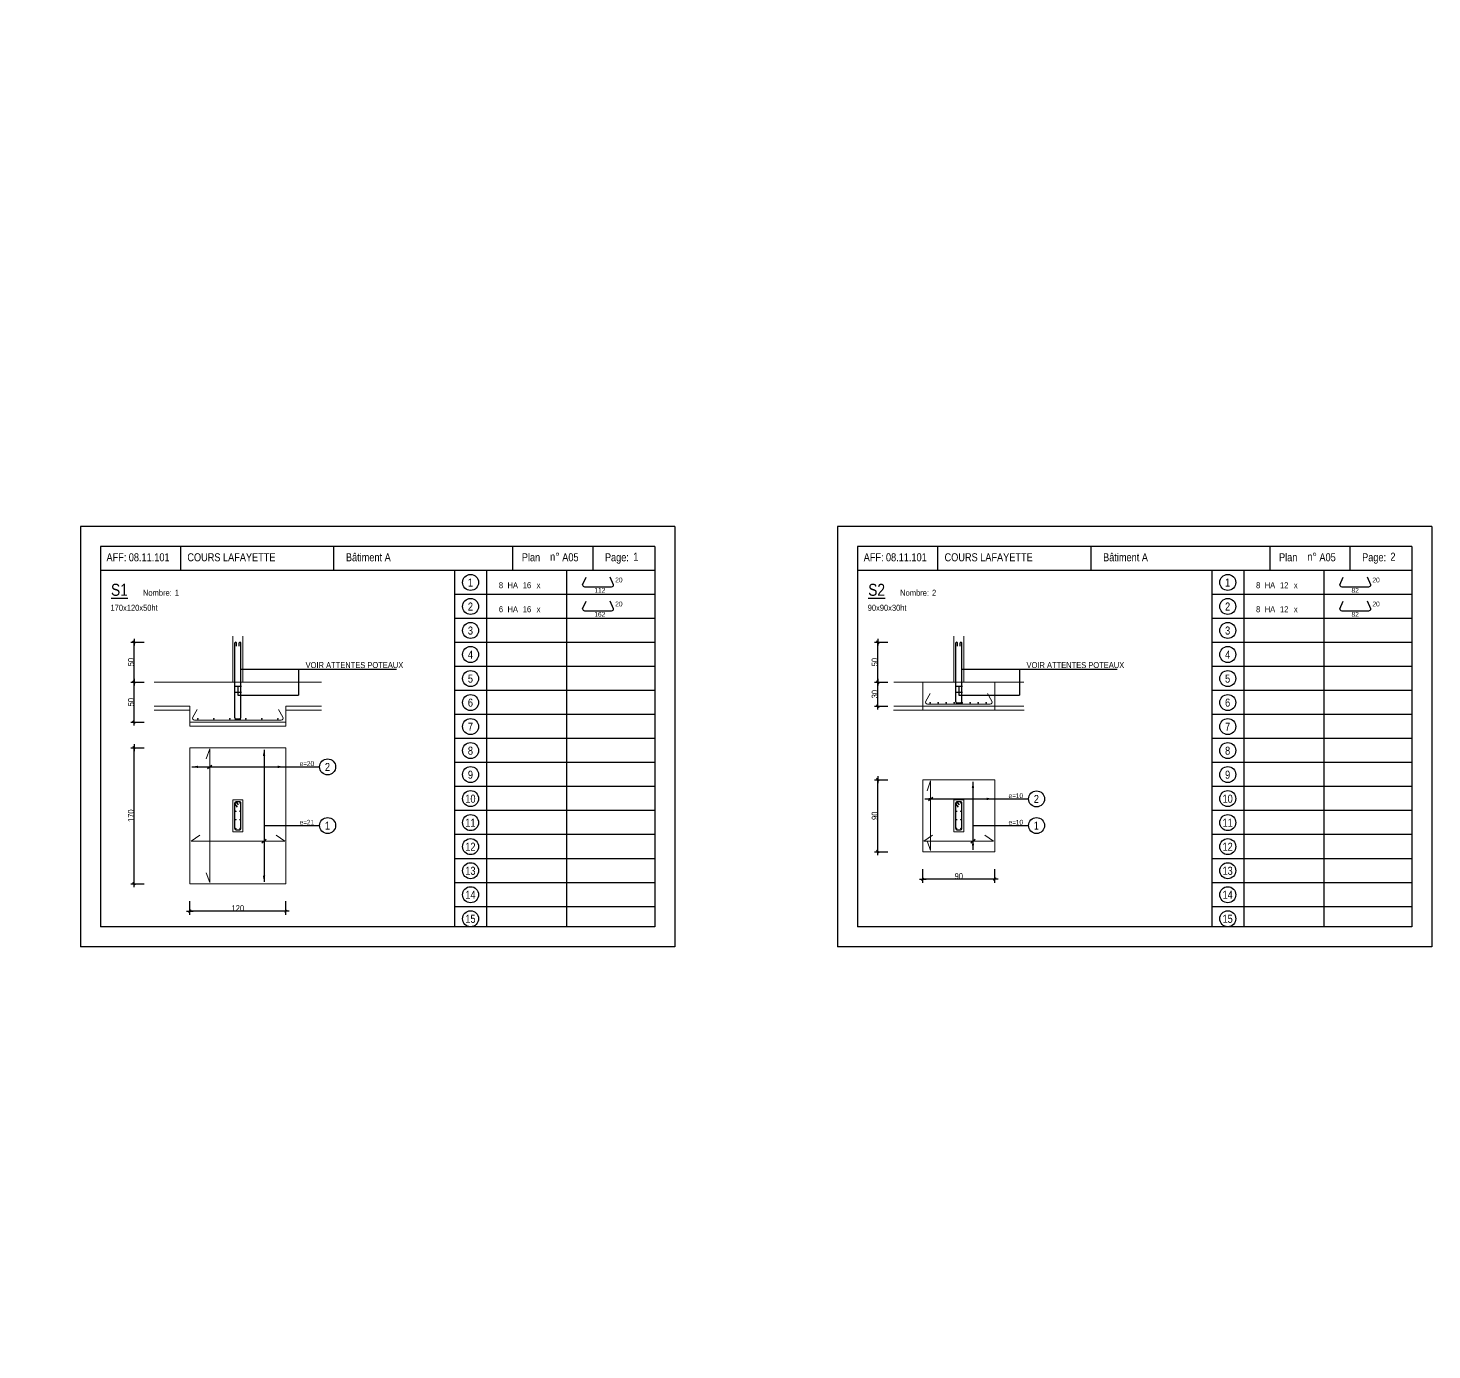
# Model space of a CAD drawing. Header units: metres. Extents: x -9927 to 45032, y -190416 to 12166.
# Drawn here: x -195 to 3313, y -9806 to -6504 of the extents above; entities that cross this region are included whole.
import ezdxf
from ezdxf.enums import TextEntityAlignment as Align

# ---------------------------------------------------------------- set-up
doc = ezdxf.new("R2010")
doc.units = ezdxf.units.M
doc.header["$PDMODE"] = 65
for name, color, linetype in [('01_cote_gen', 4, 'Continuous'), ('01_fenetres', 171, 'Continuous'), ('01_linteaux', 3, 'Continuous'), ('01_murs_coup', 5, 'Continuous'), ('01_poch_murs', 251, 'Continuous'), ('01_sem', 42, 'Continuous'), ('01_texte', 230, 'Continuous'), ('AA_COTES', 2, 'Continuous')]:
    doc.layers.add(name, color=color, linetype=linetype)
doc.styles.add('STYLE2', font='ARIALN.TTF')
doc.dimstyles.new('JB25', dxfattribs={"dimscale": 0.1, "dimtxt": 150, "dimasz": 17, "dimexe": 0.1, "dimexo": 0.1, "dimgap": 0.09, "dimtad": 1, "dimdec": 1, "dimlfac": 0.5, "dimdsep": 46, "dimtxsty": 'STYLE2', "dimblk1": 'BOND_G', "dimblk2": 'BOND_D', "dimsah": 1, "dimcen": 1.5, "dimdle": 0.01, "dimse1": 1, "dimse2": 1, "dimclrd": 4, "dimclre": 2, "dimclrt": 5, "dimadec": 0, "dimazin": 0, "dimtfac": 2.333333, "dimtdec": 1, "dimtix": 1, "dimtmove": 2, "dimatfit": 3, "dimldrblk": 'BOND_G', "dimfxl": 1, "dimtolj": 1, "dimtzin": 0, "dimarcsym": 0})

# ---------------------------------------------------------------- blocks, each defined once
blk = doc.blocks.new('BOND_G')
at = {"layer": 'AA_COTES', "color": 0}
for p, q in [((5, 0), (-5, 0)), ((1.8, 1.8), (-1.8, -1.8)), ((0, -5), (0, 15))]:
    blk.add_line(p, q, dxfattribs=at)
blk = doc.blocks.new('BOND_D')
at = {"layer": 'AA_COTES', "color": 0}
for p, q in [((5, 0), (-5, 0)), ((-1.8, -1.8), (1.8, 1.8)), ((0, 5), (0, -15))]:
    blk.add_line(p, q, dxfattribs=at)
blk = doc.blocks.new('*D26')
at = {"layer": '01_cote_gen', "color": 4, "linetype": 'Continuous', "lineweight": -2, "transparency": 16777216}
blk.add_line((70.1, -8136), (70.1, -8039.4), dxfattribs=at)
at = {"layer": 'DEFPOINTS', "color": 0, "linetype": 'Continuous', "lineweight": 0, "transparency": 16777216}
for p in [(70.1, -8037.7), (114.7, -8037.7), (93.7, -8137.7)]:
    blk.add_point(p, dxfattribs=at)
at = {"layer": '01_cote_gen', "color": 4, "linetype": 'Continuous', "lineweight": -2, "transparency": 16777216, "xscale": 1.7, "yscale": 1.7, "zscale": 1.7}
for name, p, rotation in [('BOND_D', (70.1, -8037.7), 90), ('BOND_G', (70.1, -8137.7), 270)]:
    blk.add_blockref(name, p, dxfattribs=dict(at, rotation=rotation))
at = {"layer": '01_cote_gen', "color": 5, "linetype": 'Continuous', "lineweight": 0, "transparency": 16777216, "insert": (62.4, -8087.7), "char_height": 15, "attachment_point": 5, "rotation": 90, "style": 'STYLE2'}
blk.add_mtext('\\A1;50', dxfattribs=at)
blk = doc.blocks.new('*D27')
at = {"layer": '01_cote_gen', "color": 4, "linetype": 'Continuous', "lineweight": -2, "transparency": 16777216}
blk.add_line((70.1, -8639.7), (70.1, -8303.1), dxfattribs=at)
at = {"layer": 'DEFPOINTS', "color": 0, "linetype": 'Continuous', "lineweight": 0, "transparency": 16777216}
for p in [(70.1, -8301.4), (122.5, -8301.4), (122.5, -8641.4)]:
    blk.add_point(p, dxfattribs=at)
at = {"layer": '01_cote_gen', "color": 4, "linetype": 'Continuous', "lineweight": -2, "transparency": 16777216, "xscale": 1.7, "yscale": 1.7, "zscale": 1.7}
for name, p, rotation in [('BOND_D', (70.1, -8301.4), 90), ('BOND_G', (70.1, -8641.4), 270)]:
    blk.add_blockref(name, p, dxfattribs=dict(at, rotation=rotation))
at = {"layer": '01_cote_gen', "color": 5, "linetype": 'Continuous', "lineweight": 0, "transparency": 16777216, "insert": (62.4, -8471.4), "char_height": 15, "attachment_point": 5, "rotation": 90, "style": 'STYLE2'}
blk.add_mtext('\\A1;170', dxfattribs=at)
blk = doc.blocks.new('*D28')
at = {"layer": '01_cote_gen', "color": 4, "linetype": 'Continuous', "lineweight": -2, "transparency": 16777216}
blk.add_line((447.7, -8710.1), (211.1, -8710.1), dxfattribs=at)
at = {"layer": 'DEFPOINTS', "color": 0, "linetype": 'Continuous', "lineweight": 0, "transparency": 16777216}
for p in [(209.4, -8641.4), (449.4, -8641.4), (209.4, -8710.1)]:
    blk.add_point(p, dxfattribs=at)
at = {"layer": '01_cote_gen', "color": 4, "linetype": 'Continuous', "lineweight": -2, "transparency": 16777216, "xscale": 1.7, "yscale": 1.7, "zscale": 1.7, "rotation": 180}
blk.add_blockref('BOND_D', (209.4, -8710.1), dxfattribs=at)
at = {"layer": '01_cote_gen', "color": 4, "linetype": 'Continuous', "lineweight": -2, "transparency": 16777216, "xscale": 1.7, "yscale": 1.7, "zscale": 1.7}
blk.add_blockref('BOND_G', (449.4, -8710.1), dxfattribs=at)
at = {"layer": '01_cote_gen', "color": 5, "linetype": 'Continuous', "lineweight": 0, "transparency": 16777216, "insert": (329.4, -8702.4), "char_height": 15, "attachment_point": 5, "style": 'STYLE2'}
blk.add_mtext('\\A1;120', dxfattribs=at)
blk = doc.blocks.new('*D29')
at = {"layer": '01_cote_gen', "color": 4, "linetype": 'Continuous', "lineweight": -2, "transparency": 16777216}
blk.add_line((70.1, -8236), (70.1, -8139.4), dxfattribs=at)
at = {"layer": 'DEFPOINTS', "color": 0, "linetype": 'Continuous', "lineweight": 0, "transparency": 16777216}
for p in [(70.1, -8137.7), (104.2, -8137.7), (104.2, -8237.7)]:
    blk.add_point(p, dxfattribs=at)
at = {"layer": '01_cote_gen', "color": 4, "linetype": 'Continuous', "lineweight": -2, "transparency": 16777216, "xscale": 1.7, "yscale": 1.7, "zscale": 1.7}
for name, p, rotation in [('BOND_D', (70.1, -8137.7), 90), ('BOND_G', (70.1, -8237.7), 270)]:
    blk.add_blockref(name, p, dxfattribs=dict(at, rotation=rotation))
at = {"layer": '01_cote_gen', "color": 5, "linetype": 'Continuous', "lineweight": 0, "transparency": 16777216, "insert": (62.4, -8187.7), "char_height": 15, "attachment_point": 5, "rotation": 90, "style": 'STYLE2'}
blk.add_mtext('\\A1;50', dxfattribs=at)
blk = doc.blocks.new('*D30')
at = {"layer": '01_cote_gen', "color": 4, "linetype": 'Continuous', "lineweight": -2, "transparency": 16777216}
blk.add_line((1928.2, -8136), (1928.2, -8039.4), dxfattribs=at)
at = {"layer": 'DEFPOINTS', "color": 0, "linetype": 'Continuous', "lineweight": 0, "transparency": 16777216}
for p in [(1928.2, -8037.7), (1972.8, -8037.7), (1951.8, -8137.7)]:
    blk.add_point(p, dxfattribs=at)
at = {"layer": '01_cote_gen', "color": 4, "linetype": 'Continuous', "lineweight": -2, "transparency": 16777216, "xscale": 1.7, "yscale": 1.7, "zscale": 1.7}
for name, p, rotation in [('BOND_D', (1928.2, -8037.7), 90), ('BOND_G', (1928.2, -8137.7), 270)]:
    blk.add_blockref(name, p, dxfattribs=dict(at, rotation=rotation))
at = {"layer": '01_cote_gen', "color": 5, "linetype": 'Continuous', "lineweight": 0, "transparency": 16777216, "insert": (1920.5, -8087.7), "char_height": 15, "attachment_point": 5, "rotation": 90, "style": 'STYLE2'}
blk.add_mtext('\\A1;50', dxfattribs=at)
blk = doc.blocks.new('*D31')
at = {"layer": '01_cote_gen', "color": 4, "linetype": 'Continuous', "lineweight": -2, "transparency": 16777216}
blk.add_line((1928.2, -8559.7), (1928.2, -8383.1), dxfattribs=at)
at = {"layer": 'DEFPOINTS', "color": 0, "linetype": 'Continuous', "lineweight": 0, "transparency": 16777216}
for p in [(1928.2, -8381.4), (1980.6, -8381.4), (1980.6, -8561.4)]:
    blk.add_point(p, dxfattribs=at)
at = {"layer": '01_cote_gen', "color": 4, "linetype": 'Continuous', "lineweight": -2, "transparency": 16777216, "xscale": 1.7, "yscale": 1.7, "zscale": 1.7}
for name, p, rotation in [('BOND_D', (1928.2, -8381.4), 90), ('BOND_G', (1928.2, -8561.4), 270)]:
    blk.add_blockref(name, p, dxfattribs=dict(at, rotation=rotation))
at = {"layer": '01_cote_gen', "color": 5, "linetype": 'Continuous', "lineweight": 0, "transparency": 16777216, "insert": (1920.5, -8471.4), "char_height": 15, "attachment_point": 5, "rotation": 90, "style": 'STYLE2'}
blk.add_mtext('\\A1;90', dxfattribs=at)
blk = doc.blocks.new('*D32')
at = {"layer": '01_cote_gen', "color": 4, "linetype": 'Continuous', "lineweight": -2, "transparency": 16777216}
blk.add_line((2218.9, -8630.1), (2042.3, -8630.1), dxfattribs=at)
at = {"layer": 'DEFPOINTS', "color": 0, "linetype": 'Continuous', "lineweight": 0, "transparency": 16777216}
for p in [(2040.6, -8561.4), (2220.6, -8561.4), (2040.6, -8630.1)]:
    blk.add_point(p, dxfattribs=at)
at = {"layer": '01_cote_gen', "color": 4, "linetype": 'Continuous', "lineweight": -2, "transparency": 16777216, "xscale": 1.7, "yscale": 1.7, "zscale": 1.7, "rotation": 180}
blk.add_blockref('BOND_D', (2040.6, -8630.1), dxfattribs=at)
at = {"layer": '01_cote_gen', "color": 4, "linetype": 'Continuous', "lineweight": -2, "transparency": 16777216, "xscale": 1.7, "yscale": 1.7, "zscale": 1.7}
blk.add_blockref('BOND_G', (2220.6, -8630.1), dxfattribs=at)
at = {"layer": '01_cote_gen', "color": 5, "linetype": 'Continuous', "lineweight": 0, "transparency": 16777216, "insert": (2130.6, -8622.4), "char_height": 15, "attachment_point": 5, "style": 'STYLE2'}
blk.add_mtext('\\A1;90', dxfattribs=at)
blk = doc.blocks.new('*D33')
at = {"layer": '01_cote_gen', "color": 4, "linetype": 'Continuous', "lineweight": -2, "transparency": 16777216}
blk.add_line((1928.2, -8196), (1928.2, -8139.4), dxfattribs=at)
at = {"layer": 'DEFPOINTS', "color": 0, "linetype": 'Continuous', "lineweight": 0, "transparency": 16777216}
for p in [(1928.2, -8137.7), (1962.3, -8137.7), (1962.3, -8197.7)]:
    blk.add_point(p, dxfattribs=at)
at = {"layer": '01_cote_gen', "color": 4, "linetype": 'Continuous', "lineweight": -2, "transparency": 16777216, "xscale": 1.7, "yscale": 1.7, "zscale": 1.7}
for name, p, rotation in [('BOND_D', (1928.2, -8137.7), 90), ('BOND_G', (1928.2, -8197.7), 270)]:
    blk.add_blockref(name, p, dxfattribs=dict(at, rotation=rotation))
at = {"layer": '01_cote_gen', "color": 5, "linetype": 'Continuous', "lineweight": 0, "transparency": 16777216, "insert": (1920.5, -8167.7), "char_height": 15, "attachment_point": 5, "rotation": 90, "style": 'STYLE2'}
blk.add_mtext('\\A1;30', dxfattribs=at)
blk = doc.blocks.new('*D1681')
at = {"layer": '01_poch_murs', "color": 4, "lineweight": -2, "transparency": 16777216}
blk.add_line((-184.6, 82.3), (-158, 82.3), dxfattribs=at)
at = {"layer": 'DEFPOINTS', "color": 0, "lineweight": 0, "transparency": 16777216}
for p in [(-156.3, 82.3), (-186.3, 0), (-156.3, -170313.1)]:
    blk.add_point(p, dxfattribs=at)
at = {"layer": '01_poch_murs', "color": 4, "lineweight": -2, "transparency": 16777216, "xscale": 1.7, "yscale": 1.7, "zscale": 1.7, "rotation": 180}
blk.add_blockref('BOND_G', (-186.3, 82.3), dxfattribs=at)
at = {"layer": '01_poch_murs', "color": 4, "lineweight": -2, "transparency": 16777216, "xscale": 1.7, "yscale": 1.7, "zscale": 1.7}
blk.add_blockref('BOND_D', (-156.3, 82.3), dxfattribs=at)
at = {"layer": '01_poch_murs', "color": 5, "transparency": 16777216, "insert": (-171.3, 90), "char_height": 15, "attachment_point": 5, "style": 'STYLE2'}
blk.add_mtext('\\A1;15', dxfattribs=at)

msp = doc.modelspace()

# ---------------------------------------------------------------- linework, layer by layer
at = {"layer": '01_fenetres', "ltscale": 30}
for p, q in [((1370.87, -7798.64), (-14.13, -7798.64)), ((-14.13, -7798.64), (-14.13, -8748.64)), ((-14.13, -7798.64), (-14.13, -8748.64)), ((-14.13, -7798.64), (-14.13, -8748.64)), ((185.87, -7798.64), (185.87, -7858.64)), ((568.37, -7798.64), (568.37, -7858.64)), ((1016.74, -7858.64), (1016.74, -7798.64)), ((1216.74, -7858.64), (1216.74, -7798.64)), ((1370.87, -7798.64), (1370.87, -8748.64)), ((3262.69, -7798.64), (1877.69, -7798.64)), ((1877.69, -7798.64), (1877.69, -8748.64)), ((1877.69, -7798.64), (1877.69, -8748.64)), ((1877.69, -7798.64), (1877.69, -8748.64)), ((2077.69, -7798.64), (2077.69, -7858.64)), ((2460.19, -7798.64), (2460.19, -7858.64)), ((2908.56, -7858.64), (2908.56, -7798.64)), ((3108.56, -7858.64), (3108.56, -7798.64)), ((3262.69, -7798.64), (3262.69, -8748.64)), ((1370.87, -7858.64), (-14.13, -7858.64)), ((3262.69, -7858.64), (1877.69, -7858.64)), ((1370.87, -8748.64), (-14.13, -8748.64)), ((3262.69, -8748.64), (1877.69, -8748.64))]:
    msp.add_line(p, q, dxfattribs=at)
at = {"layer": '01_linteaux', "linetype": 'Continuous'}
for p, q in [((1190.64, -7894.42), (1199.34, -7875.19)), ((1268.23, -7894.42), (1259.53, -7875.19)), ((3082.46, -7894.42), (3091.16, -7875.19)), ((3160.04, -7894.42), (3151.35, -7875.19)), ((1195.64, -7899.42), (1263.23, -7899.42)), ((3087.46, -7899.42), (3155.04, -7899.42)), ((1190.64, -7954.42), (1199.34, -7935.19)), ((1195.64, -7959.42), (1263.23, -7959.42)), ((1268.23, -7954.42), (1259.53, -7935.19)), ((3082.46, -7954.42), (3091.16, -7935.19)), ((3087.46, -7959.42), (3155.04, -7959.42)), ((3160.04, -7954.42), (3151.35, -7935.19))]:
    msp.add_line(p, q, dxfattribs=at)
for centre, start, end in [((1195.64, -7894.42), 180, 270), ((1263.23, -7894.42), 270, 0), ((3087.46, -7894.42), 180, 270), ((3155.04, -7894.42), 270, 0), ((1195.64, -7954.42), 180, 270), ((1263.23, -7954.42), 270, 0), ((3087.46, -7954.42), 180, 270), ((3155.04, -7954.42), 270, 0)]:
    msp.add_arc(centre, 5, start, end, dxfattribs=at)
at = {"layer": '01_murs_coup', "linetype": 'Continuous', "lineweight": 0}
for p, q in [((2047.93, -8185.09), (2058.79, -8166.28)), ((2213.27, -8185.09), (2202.41, -8166.28)), ((216.72, -8225.09), (227.58, -8206.28)), ((442.06, -8225.09), (431.2, -8206.28)), ((2052.26, -8192.59), (2208.94, -8192.59)), ((221.05, -8232.59), (437.73, -8232.59)), ((259.02, -8304.44), (250.34, -8329.08)), ((259.02, -8304.44), (259.02, -8638.44)), ((2060.22, -8384.44), (2051.55, -8409.08)), ((2060.22, -8384.44), (2060.22, -8558.44)), ((212.39, -8534.57), (234.09, -8520.06)), ((446.39, -8534.57), (424.69, -8520.06)), ((2043.6, -8534.57), (2065.3, -8520.06)), ((2217.6, -8534.57), (2195.9, -8520.06)), ((212.39, -8534.57), (446.39, -8534.57)), ((2043.6, -8534.57), (2217.6, -8534.57)), ((2060.22, -8558.44), (2051.55, -8533.8)), ((259.02, -8638.44), (250.34, -8613.8))]:
    msp.add_line(p, q, dxfattribs=at)
for centre, start, end in [((2052.26, -8187.59), 150, 270), ((2208.94, -8187.59), 270, 30), ((221.05, -8227.59), 150, 270), ((437.73, -8227.59), 270, 30)]:
    msp.add_arc(centre, 5, start, end, dxfattribs=at)
at = {"layer": '01_sem', "color": 2, "lineweight": 0, "ltscale": 7}
for p, q in [((316.9, -8137.68), (316.9, -8023.12)), ((341.9, -8137.68), (341.9, -8022.44)), ((2118.1, -8137.68), (2118.1, -8023.12)), ((2143.1, -8137.68), (2143.1, -8022.44)), ((120.47, -8137.68), (538.32, -8137.68)), ((2040.6, -8137.68), (1968.12, -8137.68)), ((2040.6, -8197.68), (2040.6, -8137.68)), ((2040.6, -8137.68), (2220.6, -8137.68)), ((2220.6, -8197.68), (2220.6, -8137.68)), ((2220.6, -8137.68), (2293.08, -8137.68)), ((209.39, -8197.68), (120.47, -8197.68)), ((209.39, -8237.68), (209.39, -8197.68)), ((449.39, -8237.68), (449.39, -8197.68)), ((449.39, -8197.68), (538.32, -8197.68)), ((2040.6, -8197.59), (1968.12, -8197.59)), ((2040.6, -8197.68), (2220.6, -8197.68)), ((2040.6, -8197.68), (2040.6, -8207.68)), ((2220.6, -8197.59), (2293.08, -8197.59)), ((2220.6, -8197.68), (2220.6, -8207.68)), ((209.39, -8207.68), (120.47, -8207.68)), ((209.39, -8237.68), (449.39, -8237.68)), ((209.39, -8237.68), (209.39, -8247.68)), ((449.39, -8207.68), (538.32, -8207.68)), ((449.39, -8237.68), (449.39, -8247.68)), ((2040.6, -8207.68), (1967.42, -8207.68)), ((2040.6, -8207.68), (2220.6, -8207.68)), ((2220.6, -8207.68), (2293.77, -8207.68)), ((209.39, -8247.68), (449.39, -8247.68)), ((209.39, -8301.44), (209.39, -8641.44)), ((449.39, -8301.44), (209.39, -8301.44)), ((449.39, -8301.44), (449.39, -8641.44)), ((2040.6, -8381.44), (2040.6, -8561.44)), ((2220.6, -8381.44), (2040.6, -8381.44)), ((2220.6, -8381.44), (2220.6, -8561.44)), ((316.9, -8511.46), (316.9, -8431.43)), ((341.9, -8431.43), (316.9, -8431.43)), ((341.9, -8511.46), (341.9, -8431.43)), ((2118.1, -8511.46), (2118.1, -8431.43)), ((2143.1, -8431.43), (2118.1, -8431.43)), ((2143.1, -8511.46), (2143.1, -8431.43)), ((316.9, -8511.46), (341.9, -8511.46)), ((2118.1, -8511.46), (2143.1, -8511.46)), ((2220.6, -8561.44), (2040.6, -8561.44)), ((449.39, -8641.44), (209.39, -8641.44))]:
    msp.add_line(p, q, dxfattribs=at)
at = {"layer": '01_texte', "ltscale": 30}
for p, q in [((1420.87, -7748.64), (-64.13, -7748.64)), ((-64.13, -7748.64), (-64.13, -8798.64)), ((1420.87, -7748.64), (1420.87, -8798.64)), ((1420.87, -7748.64), (1420.87, -8798.64)), ((3312.69, -7748.64), (1827.69, -7748.64)), ((1827.69, -7748.64), (1827.69, -8798.64)), ((3312.69, -7748.64), (3312.69, -8798.64)), ((3312.69, -7748.64), (3312.69, -8798.64)), ((870.87, -7858.64), (870.87, -8748.64)), ((950.87, -7858.64), (950.87, -8748.64)), ((1150.87, -7858.64), (1150.87, -8748.64)), ((2762.69, -7858.64), (2762.69, -8748.64)), ((2842.69, -7858.64), (2842.69, -8748.64)), ((3042.69, -7858.64), (3042.69, -8748.64)), ((1370.87, -7918.64), (870.87, -7918.64)), ((3262.69, -7918.64), (2762.69, -7918.64)), ((1370.87, -7978.64), (870.87, -7978.64)), ((3262.69, -7978.64), (2762.69, -7978.64)), ((321.9, -8226.91), (321.9, -8039.68)), ((325.9, -8047.68), (325.9, -8039.68)), ((332.89, -8047.68), (332.89, -8039.68)), ((336.89, -8226.32), (336.89, -8039.68)), ((1370.87, -8038.64), (870.87, -8038.64)), ((2123.1, -8186.91), (2123.1, -8039.68)), ((2127.1, -8047.68), (2127.1, -8039.68)), ((2134.09, -8047.68), (2134.09, -8039.68)), ((2138.09, -8186.32), (2138.09, -8039.68)), ((3262.69, -8038.64), (2762.69, -8038.64)), ((1370.87, -8098.64), (870.87, -8098.64)), ((3262.69, -8098.64), (2762.69, -8098.64)), ((1370.87, -8158.64), (870.87, -8158.64)), ((3262.69, -8158.64), (2762.69, -8158.64)), ((2123.09, -8189.32), (2135.09, -8189.32)), ((2138.1, -8189.91), (2126.1, -8189.91)), ((321.89, -8229.32), (333.89, -8229.32)), ((336.9, -8229.91), (324.9, -8229.91)), ((1370.87, -8218.64), (870.87, -8218.64)), ((3262.69, -8218.64), (2762.69, -8218.64)), ((394.8, -8306.44), (394.8, -8636.44)), ((1370.87, -8278.64), (870.87, -8278.64)), ((3262.69, -8278.64), (2762.69, -8278.64)), ((253.69, -8353.7), (264.35, -8344.93)), ((1370.87, -8338.64), (870.87, -8338.64)), ((3262.69, -8338.64), (2762.69, -8338.64)), ((214.39, -8349.32), (533.66, -8349.32)), ((1370.87, -8398.64), (870.87, -8398.64)), ((2166.01, -8386.44), (2166.01, -8556.44)), ((3262.69, -8398.64), (2762.69, -8398.64)), ((321.9, -8503.46), (321.9, -8439.43)), ((321.9, -8442.86), (327.42, -8450.27)), ((333.9, -8436.43), (324.9, -8436.43)), ((324.9, -8436.43), (330.42, -8443.85)), ((336.9, -8503.46), (336.9, -8439.43)), ((2045.6, -8429.32), (2304.86, -8429.32)), ((2054.89, -8433.7), (2065.56, -8424.93)), ((2123.1, -8503.46), (2123.1, -8439.43)), ((2123.1, -8442.86), (2128.63, -8450.27)), ((2135.1, -8436.43), (2126.1, -8436.43)), ((2126.1, -8436.43), (2131.63, -8443.85)), ((2138.1, -8503.46), (2138.1, -8439.43)), ((1370.87, -8458.64), (870.87, -8458.64)), ((3262.69, -8458.64), (2762.69, -8458.64)), ((324.9, -8506.46), (333.9, -8506.46)), ((394.8, -8495.83), (533.66, -8495.83)), ((1370.87, -8518.64), (870.87, -8518.64)), ((2126.1, -8506.46), (2135.1, -8506.46)), ((2166.01, -8495.83), (2304.86, -8495.83)), ((3262.69, -8518.64), (2762.69, -8518.64)), ((389.47, -8538.95), (400.14, -8530.18)), ((2160.68, -8538.95), (2171.34, -8530.18)), ((1370.87, -8578.64), (870.87, -8578.64)), ((3262.69, -8578.64), (2762.69, -8578.64)), ((1370.87, -8638.64), (870.87, -8638.64)), ((3262.69, -8638.64), (2762.69, -8638.64)), ((1370.87, -8698.64), (870.87, -8698.64)), ((3262.69, -8698.64), (2762.69, -8698.64)), ((1420.87, -8798.64), (-64.13, -8798.64)), ((3312.69, -8798.64), (1827.69, -8798.64))]:
    msp.add_line(p, q, dxfattribs=at)
at = {"layer": '01_texte'}
for p, q in [((336.89, -8105.35), (725.43, -8105.35)), ((480.91, -8105.35), (480.91, -8169.87)), ((2138.09, -8105.35), (2526.63, -8105.35)), ((2282.11, -8105.35), (2282.11, -8169.87)), ((320.26, -8147.68), (338.26, -8147.68)), ((320.26, -8162.68), (338.26, -8162.68)), ((329.26, -8147.68), (329.26, -8169.87)), ((329.26, -8169.87), (480.91, -8169.87)), ((2121.46, -8147.68), (2139.47, -8147.68)), ((2121.46, -8162.68), (2139.47, -8162.68)), ((2130.46, -8147.68), (2130.46, -8169.87)), ((2130.46, -8169.87), (2282.11, -8169.87))]:
    msp.add_line(p, q, dxfattribs=at)
at = {"layer": '01_texte', "ltscale": 30, "const_width": 2, "flags": 128}
for points in [[(2058.09, -8189.36, 1), (2060.09, -8189.36, 1)], [(2078.09, -8189.36, 1), (2080.09, -8189.36, 1)], [(2098.09, -8189.36, 1), (2100.09, -8189.36, 1)], [(2118.09, -8189.36, 1), (2120.09, -8189.36, 1)], [(2138.09, -8189.36, 1), (2140.09, -8189.36, 1)], [(2158.09, -8189.36, 1), (2160.09, -8189.36, 1)], [(2178.09, -8189.36, 1), (2180.09, -8189.36, 1)], [(2198.09, -8189.36, 1), (2200.09, -8189.36, 1)], [(228.39, -8229.36, 1), (230.39, -8229.36, 1)], [(268.39, -8229.36, 1), (270.39, -8229.36, 1)], [(308.39, -8229.36, 1), (310.39, -8229.36, 1)], [(348.39, -8229.36, 1), (350.39, -8229.36, 1)], [(388.39, -8229.36, 1), (390.39, -8229.36, 1)], [(428.39, -8229.36, 1), (430.39, -8229.36, 1)], [(323.09, -8439.28, 1), (325.09, -8439.28, 1)], [(335.7, -8439.28, -1), (333.7, -8439.28, -1)], [(2124.29, -8439.28, 1), (2126.29, -8439.28, 1)], [(2136.91, -8439.28, -1), (2134.91, -8439.28, -1)], [(323.09, -8460.28, 1), (325.09, -8460.28, 1)], [(323.09, -8481.28, 1), (325.09, -8481.28, 1)], [(335.7, -8460.28, -1), (333.7, -8460.28, -1)], [(335.7, -8481.28, -1), (333.7, -8481.28, -1)], [(2124.29, -8460.28, 1), (2126.29, -8460.28, 1)], [(2124.29, -8481.28, 1), (2126.29, -8481.28, 1)], [(2136.91, -8460.28, -1), (2134.91, -8460.28, -1)], [(2136.91, -8481.28, -1), (2134.91, -8481.28, -1)], [(323.09, -8503.53, 1), (325.09, -8503.53, 1)], [(335.7, -8503.53, -1), (333.7, -8503.53, -1)], [(2124.29, -8503.53, 1), (2126.29, -8503.53, 1)], [(2136.91, -8503.53, -1), (2134.91, -8503.53, -1)]]:
    msp.add_lwpolyline(points, format="xyb", close=True, dxfattribs=at)
at = {"layer": '01_texte'}
for centre in [(910.87, -7888.64), (2802.69, -7888.64), (910.87, -7948.64), (2802.69, -7948.64), (910.87, -8008.64), (2802.69, -8008.64), (910.87, -8068.64), (2802.69, -8068.64), (910.87, -8128.64), (2802.69, -8128.64), (910.87, -8188.64), (2802.69, -8188.64), (910.87, -8248.64), (2802.69, -8248.64), (910.87, -8308.64), (2802.69, -8308.64), (553.66, -8349.32), (910.87, -8368.64), (2802.69, -8368.64), (910.87, -8428.64), (2324.86, -8429.32), (2802.69, -8428.64), (553.66, -8495.83), (910.87, -8488.64), (2324.86, -8495.83), (2802.69, -8488.64), (910.87, -8548.64), (2802.69, -8548.64), (910.87, -8608.64), (2802.69, -8608.64), (910.87, -8668.64), (2802.69, -8668.64), (910.87, -8728.64), (2802.69, -8728.64)]:
    msp.add_circle(centre, 20, dxfattribs=at)
at = {"layer": '01_texte', "ltscale": 30}
for centre, radius, start, end in [((323.9, -8039.68), 2, 0, 180), ((334.89, -8039.68), 2, 0, 180), ((2125.1, -8039.68), 2, 0, 180), ((2136.09, -8039.68), 2, 0, 180), ((2126.1, -8186.91), 3, 180, 270), ((2135.09, -8186.32), 3, 270, 0), ((324.9, -8226.91), 3, 180, 270), ((333.89, -8226.32), 3, 270, 0), ((324.9, -8439.43), 3, 90.00091, 180), ((333.9, -8439.43), 3, 0, 90.00091), ((2126.1, -8439.43), 3, 90.00091, 180), ((2135.1, -8439.43), 3, 0, 90.00091), ((324.9, -8503.46), 3, 180, 270), ((333.9, -8503.46), 3, 270, 0), ((2126.1, -8503.46), 3, 180, 270), ((2135.1, -8503.46), 3, 270, 0)]:
    msp.add_arc(centre, radius, start, end, dxfattribs=at)
for points in [[(394.8, -8306.44), (391.86, -8321.8), (394.8, -8321.8)], [(394.8, -8306.44), (397.75, -8321.8), (394.8, -8321.8)], [(214.39, -8349.32), (229.76, -8346.37), (229.76, -8349.32)], [(444.39, -8349.32), (429.03, -8346.37), (429.03, -8349.32)], [(214.39, -8349.32), (229.76, -8352.27), (229.76, -8349.32)], [(444.39, -8349.32), (429.03, -8352.27), (429.03, -8349.32)], [(2166.01, -8386.44), (2163.06, -8401.8), (2166.01, -8401.8)], [(2166.01, -8386.44), (2168.96, -8401.8), (2166.01, -8401.8)], [(2045.6, -8429.32), (2060.96, -8426.37), (2060.96, -8429.32)], [(2045.6, -8429.32), (2060.96, -8432.27), (2060.96, -8429.32)], [(2215.6, -8429.32), (2200.24, -8426.37), (2200.24, -8429.32)], [(2215.6, -8429.32), (2200.24, -8432.27), (2200.24, -8429.32)], [(2166.01, -8556.44), (2163.06, -8541.08), (2166.01, -8541.08)], [(2166.01, -8556.44), (2168.96, -8541.08), (2166.01, -8541.08)], [(394.8, -8636.44), (391.86, -8621.08), (394.8, -8621.08)], [(394.8, -8636.44), (397.75, -8621.08), (394.8, -8621.08)]]:
    msp.add_solid(points, dxfattribs=at)

# ---------------------------------------------------------------- texts
at = {"layer": '01_texte', "style": 'STYLE2'}
for s, height, p in [('AFF:', 20, (1.17, -7835.79)), ('08.11.101', 20, (56.83, -7835.79)), ('COURS LAFAYETTE', 20, (203.22, -7835.79)), ('Bâtiment A', 20, (599.32, -7835.79)), ('Plan', 20, (1038.78, -7835.79)), ('n%%D', 20, (1109.47, -7834.35)), ('A05', 20, (1139.81, -7835.79)), ('Page:', 20, (1246.45, -7835.79)), ('1', 20, (1317.14, -7834.35)), ('AFF:', 20, (1892.98, -7835.79)), ('08.11.101', 20, (1948.65, -7835.79)), ('COURS LAFAYETTE', 20, (2095.03, -7835.79)), ('Bâtiment A', 20, (2491.13, -7835.79)), ('Plan', 20, (2930.6, -7835.79)), ('n%%D', 20, (3001.29, -7834.35)), ('A05', 20, (3031.63, -7835.79)), ('Page:', 20, (3138.27, -7835.79)), ('2', 20, (3208.95, -7834.35)), ('%%US1', 30, (12.45, -7922.03)), ('HA', 15, (1003.16, -7903.04)), ('16', 15, (1041.33, -7903.04)), ('20', 12, (1272.21, -7888.47)), ('%%US2', 30, (1904.26, -7922.03)), ('HA', 15, (2894.98, -7903.04)), ('12', 15, (2933.15, -7903.04)), ('20', 12, (3164.03, -7888.47)), ('Nombre:', 15, (92.26, -7922.03)), ('1', 15, (171.88, -7922.03)), ('112', 12, (1220.01, -7914.31)), ('Nombre:', 15, (1984.08, -7922.03)), ('2', 15, (2063.7, -7922.03)), ('82', 12, (3111.83, -7914.31)), ('170x120x50ht', 15, (11.2, -7959.43)), ('HA', 15, (1003.16, -7963.04)), ('16', 15, (1041.33, -7963.04)), ('20', 12, (1272.21, -7948.47)), ('90x90x30ht', 15, (1903.02, -7959.43)), ('HA', 15, (2894.98, -7963.04)), ('12', 15, (2933.15, -7963.04)), ('20', 12, (3164.03, -7948.47)), ('162', 12, (1220.01, -7974.31)), ('82', 12, (3111.83, -7974.31)), ('VOIR ATTENTES POTEAUX', 15, (498.64, -8102.57)), ('VOIR ATTENTES POTEAUX', 15, (2299.84, -8102.57)), ('e= ', 12, (483.67, -8347.26)), ('20', 12, (501.83, -8347.26)), ('10', 12, (2273.04, -8427.26)), ('e= ', 12, (2254.87, -8427.26)), ('e= ', 12, (483.67, -8493.77)), ('21', 12, (501.83, -8493.77)), ('e= ', 12, (2254.87, -8493.77)), ('10', 12, (2273.04, -8493.77))]:
    msp.add_text(s, height=height, dxfattribs=at).set_placement(p)
for s, p in [('1', (910.47, -7888.87)), ('1', (2802.28, -7888.87)), ('2', (910.47, -7948.87)), ('2', (2802.28, -7948.87)), ('3', (910.47, -8008.87)), ('3', (2802.28, -8008.87)), ('4', (910.47, -8068.87)), ('4', (2802.28, -8068.87)), ('5', (910.47, -8128.87)), ('5', (2802.28, -8128.87)), ('6', (910.47, -8188.87)), ('6', (2802.28, -8188.87)), ('7', (910.47, -8248.87)), ('7', (2802.28, -8248.87)), ('8', (910.47, -8308.87)), ('8', (2802.28, -8308.87)), ('2', (553.25, -8349.55)), ('9', (910.47, -8368.87)), ('9', (2802.28, -8368.87)), ('10', (910.47, -8428.87)), ('2', (2324.46, -8429.55)), ('10', (2802.28, -8428.87)), ('1', (553.25, -8496.05)), ('11', (910.47, -8488.87)), ('1', (2324.46, -8496.05)), ('11', (2802.28, -8488.87)), ('12', (910.47, -8548.87)), ('12', (2802.28, -8548.87)), ('13', (910.47, -8608.87)), ('13', (2802.28, -8608.87)), ('14', (910.47, -8668.87)), ('14', (2802.28, -8668.87)), ('15', (910.47, -8728.87)), ('15', (2802.28, -8728.87))]:
    msp.add_text(s, height=20, dxfattribs=at).set_placement(p, align=Align.MIDDLE_CENTER)
for s, p in [('8', (991.96, -7903.04)), ('8', (2883.78, -7903.04)), ('6', (991.96, -7963.04)), ('8', (2883.78, -7963.04))]:
    msp.add_text(s, height=15, dxfattribs=at).set_placement(p, align=Align.RIGHT)
for p in [(1080.74, -7903.04), (2972.56, -7903.04), (1080.74, -7963.04), (2972.56, -7963.04)]:
    msp.add_text('x', height=15, dxfattribs=at).set_placement(p, align=Align.CENTER)

# ---------------------------------------------------------------- dimensions: what is measured, and where the dimension line sits
at = {"layer": '01_cote_gen', "linetype": 'Continuous', "lineweight": 0}
for base, p1, p2, picture, middle in [((70.05, -8037.68), (93.7, -8137.68), (114.65, -8037.68), '*D26', (62.39, -8087.68)), ((1928.16, -8037.68), (1951.81, -8137.68), (1972.76, -8037.68), '*D30', (1920.49, -8087.68)), ((70.05, -8137.68), (104.22, -8237.68), (104.22, -8137.68), '*D29', (62.39, -8187.68)), ((1928.16, -8137.68), (1962.33, -8197.68), (1962.33, -8137.68), '*D33', (1920.49, -8167.68)), ((70.05, -8301.44), (122.53, -8641.44), (122.53, -8301.44), '*D27', (62.39, -8471.44)), ((1928.16, -8381.44), (1980.64, -8561.44), (1980.64, -8381.44), '*D31', (1920.49, -8471.44))]:
    dim = msp.add_linear_dim(base=base, p1=p1, p2=p2, angle=90, dimstyle='JB25', dxfattribs=at)
    dim.commit()
    dim.dimension.update_dxf_attribs({"geometry": picture, "text_midpoint": middle})
for base, p1, p2, picture, middle in [((2040.6, -8630.1), (2220.6, -8561.44), (2040.6, -8561.44), '*D32', (2130.6, -8622.44)), ((209.39, -8710.1), (449.39, -8641.44), (209.39, -8641.44), '*D28', (329.39, -8702.44))]:
    dim = msp.add_linear_dim(base=base, p1=p1, p2=p2, dimstyle='JB25', dxfattribs=at)
    dim.commit()
    dim.dimension.update_dxf_attribs({"geometry": picture, "text_midpoint": middle})
at = {"layer": '01_poch_murs'}
dim = msp.add_linear_dim(base=(-156.3, 82.34), p1=(-186.26, 0), p2=(-156.3, -170313.05), dimstyle='JB25', dxfattribs=at)
dim.commit()
dim.dimension.update_dxf_attribs({"geometry": '*D1681', "text_midpoint": (-171.28, 90)})

doc.saveas('drawing.dxf')
